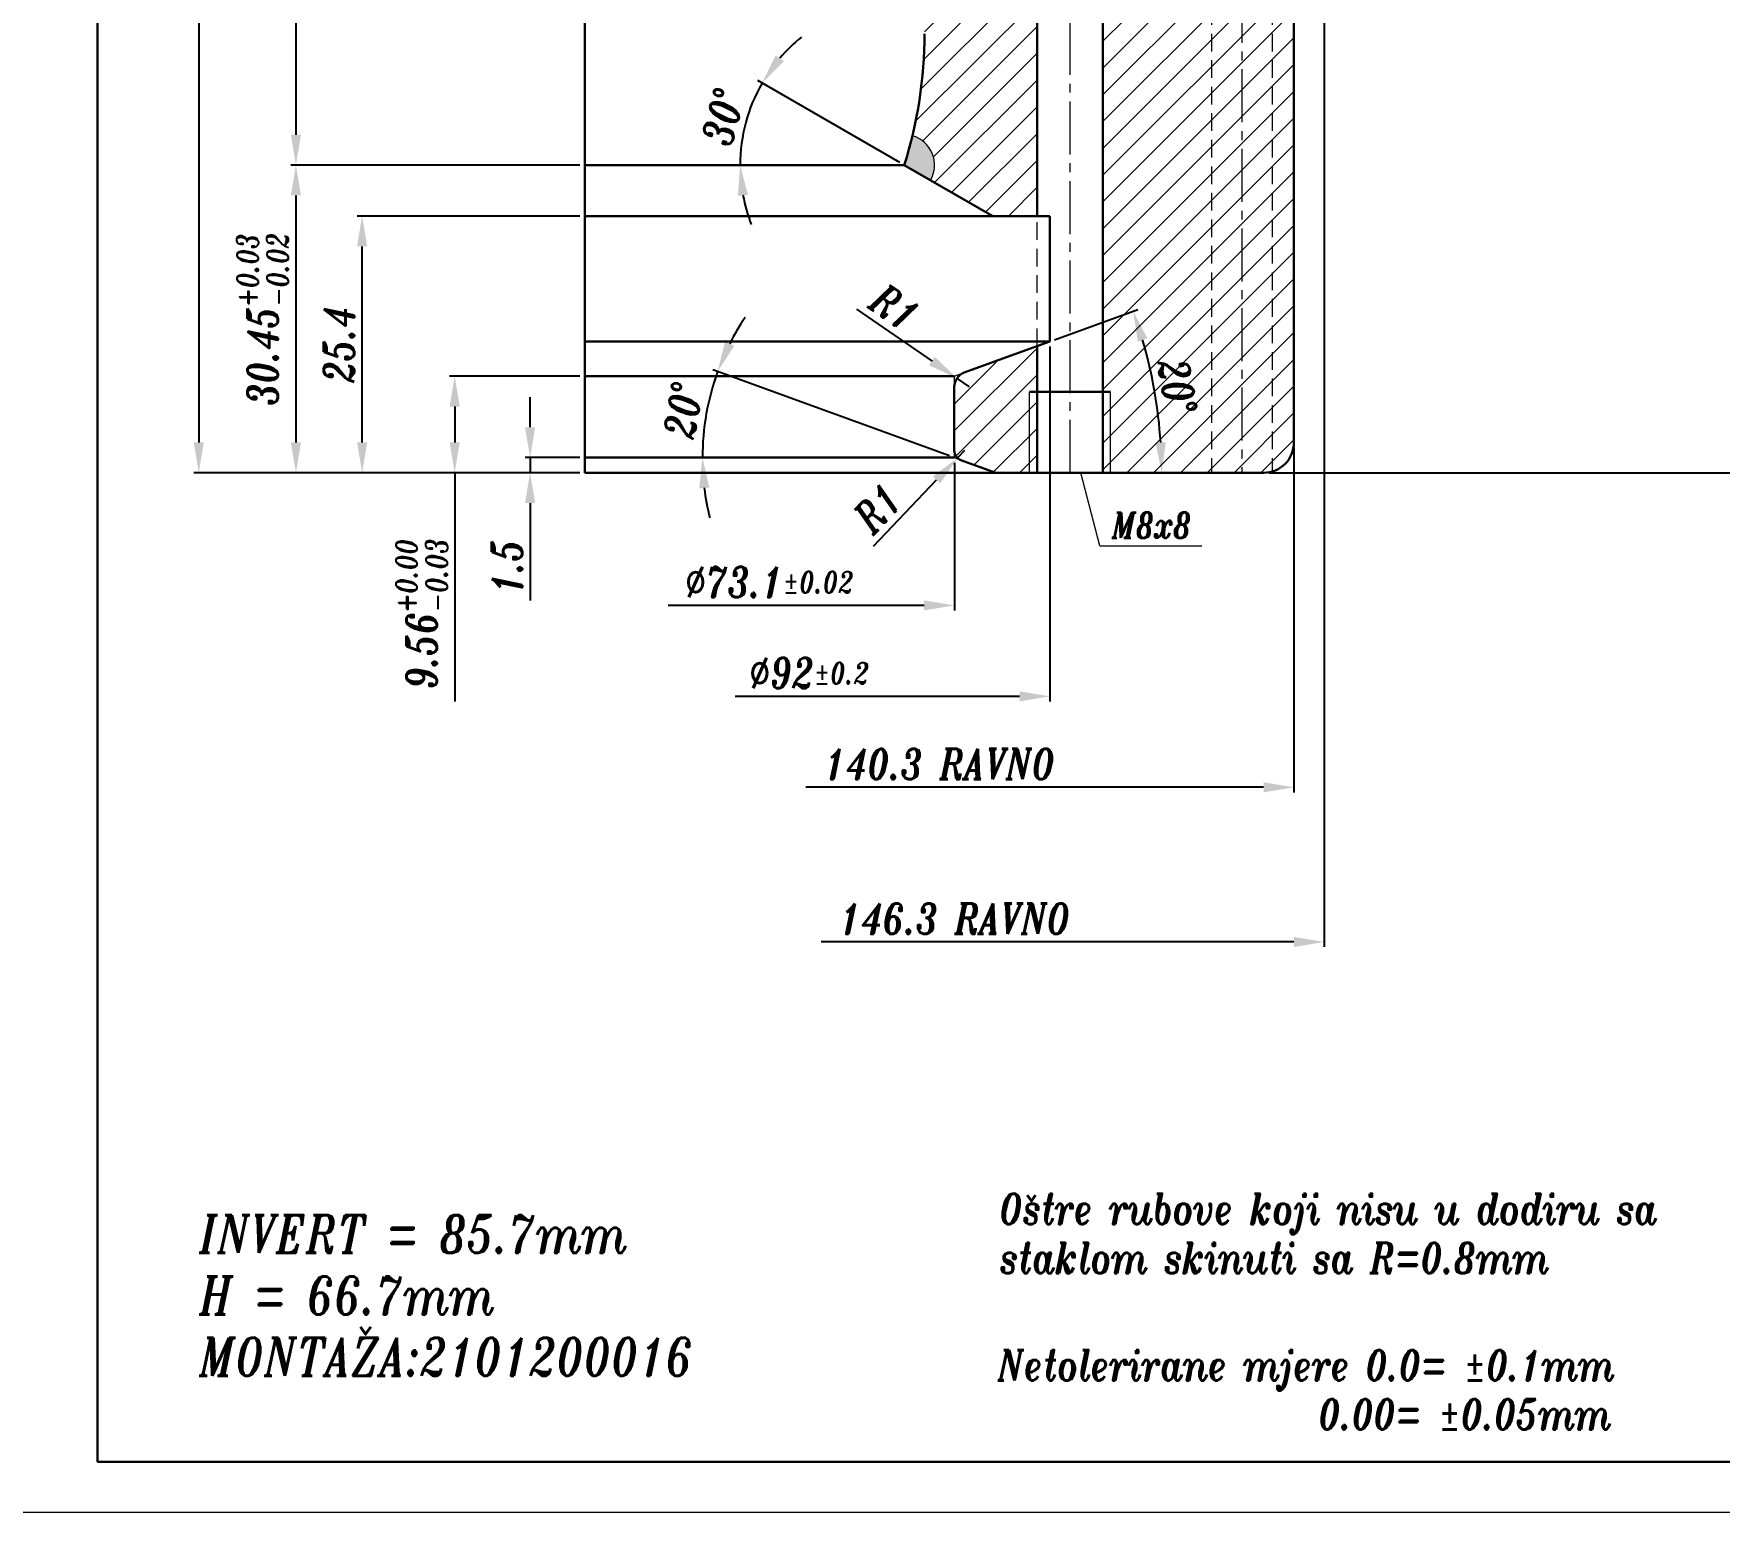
# Model space of a CAD drawing. Extents: x -199 to 780, y -94 to 506.
# Drawn here: x 25.2 to 192, y -94.1 to 52.2 of the extents above; entities that cross this region are included whole.
import ezdxf

# ---------------------------------------------------------------- set-up
doc = ezdxf.new("R2010")
doc.units = 0
doc.header["$LTSCALE"] = 7
doc.header["$MEASUREMENT"] = 0
doc.linetypes.add('CENTER2', pattern=[1.125, 0.75, -0.125, 0.125, -0.125])
doc.linetypes.add('HIDDEN', pattern=[0.375, 0.25, -0.125])
doc.layers.get('0').update_dxf_attribs({"linetype": 'CONTINUOUS', "lineweight": 15})
for name, color, linetype, lineweight in [('1', 1, 'CENTER2', 15), ('2', 2, 'HIDDEN', 15), ('3', 3, 'CONTINUOUS', 30), ('8', 252, 'CONTINUOUS', 15)]:
    doc.layers.add(name, color=color, linetype=linetype, lineweight=lineweight)
doc.styles.add('ITALICT', font='ITALICT.shx', dxfattribs={"width": 0.8, "height": 3})
doc.dimstyles.get("Standard").update_dxf_attribs({"dimtxt": 3, "dimasz": 3, "dimexe": 0.5, "dimexo": 0.5, "dimgap": 0.8, "dimtad": 1, "dimdsep": 46, "dimtxsty": 'ITALICT', "dimcen": 0.09, "dimazin": 2, "dimtfac": 1, "dimtmove": 0, "dimatfit": 3, "dimfxl": 1, "dimtolj": 1, "dimtzin": 0, "dimarcsym": 0})

# ---------------------------------------------------------------- blocks, each defined once
blk = doc.blocks.new('*D29')
at = {"color": 0, "lineweight": -2, "transparency": 16777216}
for p, q in [((74.19, 279.47), (50.64, 279.47)), ((51.14, 276.47), (51.14, 42.17)), ((79.23, 39.17), (50.64, 39.17))]:
    blk.add_line(p, q, dxfattribs=at)
at = {"color": 0, "transparency": 16777216}
for points in [[(50.64, 276.47), (51.64, 276.47), (51.14, 279.47)], [(50.64, 42.17), (51.64, 42.17), (51.14, 39.17)]]:
    blk.add_solid(points, dxfattribs=at)
at = {"color": 0, "transparency": 16777216, "insert": (48.84, 159.32), "char_height": 3, "attachment_point": 5, "rotation": 90, "style": 'ITALICT'}
blk.add_mtext('\\A1;240.3{}{\\H0.71x;\\C3;%%p0.05}', dxfattribs=at)
blk = doc.blocks.new('*D30')
at = {"color": 0, "lineweight": -2, "transparency": 16777216}
for p, q in [((79.23, 39.17), (50.64, 39.17)), ((51.14, 36.17), (51.14, 11.72)), ((79.23, 8.72), (50.64, 8.72))]:
    blk.add_line(p, q, dxfattribs=at)
at = {"color": 0, "transparency": 16777216}
for points in [[(50.64, 36.17), (51.64, 36.17), (51.14, 39.17)], [(50.64, 11.72), (51.64, 11.72), (51.14, 8.72)]]:
    blk.add_solid(points, dxfattribs=at)
at = {"color": 0, "transparency": 16777216, "insert": (47.85, 23.94), "char_height": 3, "attachment_point": 5, "rotation": 90, "style": 'ITALICT'}
blk.add_mtext('\\A1;30.45{}{\\H0.71x;\\C3;\\S+0.03^ -0.02;}', dxfattribs=at)
blk = doc.blocks.new('*D33')
at = {"color": 0, "lineweight": -2, "transparency": 16777216}
for p, q in [((74.31, 13.22), (74.31, 16.22)), ((79.23, 10.22), (73.81, 10.22)), ((74.31, 10.22), (74.31, 8.72)), ((79.23, 8.72), (73.81, 8.72)), ((74.31, 5.72), (74.31, -3.91))]:
    blk.add_line(p, q, dxfattribs=at)
at = {"color": 0, "transparency": 16777216}
for points in [[(73.81, 13.22), (74.81, 13.22), (74.31, 10.22)], [(73.81, 5.72), (74.81, 5.72), (74.31, 8.72)]]:
    blk.add_solid(points, dxfattribs=at)
at = {"color": 0, "transparency": 16777216, "insert": (72.01, -0.6), "char_height": 3, "attachment_point": 5, "rotation": 90, "style": 'ITALICT'}
blk.add_mtext('\\A1;1.5', dxfattribs=at)
blk = doc.blocks.new('*D34')
at = {"color": 0, "lineweight": -2, "transparency": 16777216}
for p, q in [((79.23, 18.28), (66.35, 18.28)), ((66.85, 15.28), (66.85, 11.72)), ((79.23, 8.72), (66.35, 8.72)), ((66.85, 8.72), (66.85, -13.92))]:
    blk.add_line(p, q, dxfattribs=at)
at = {"color": 0, "transparency": 16777216}
for points in [[(66.35, 15.28), (67.35, 15.28), (66.85, 18.28)], [(66.35, 11.72), (67.35, 11.72), (66.85, 8.72)]]:
    blk.add_solid(points, dxfattribs=at)
at = {"color": 0, "transparency": 16777216, "insert": (63.57, -5.21), "char_height": 3, "attachment_point": 5, "rotation": 90, "style": 'ITALICT'}
blk.add_mtext('\\A1;9.56{}{\\H0.71x;\\C3;\\S+0.00^ -0.03;}', dxfattribs=at)
blk = doc.blocks.new('*D35')
at = {"color": 0, "lineweight": -2, "transparency": 16777216}
for p, q in [((79.23, 34.12), (57.19, 34.12)), ((57.69, 11.72), (57.69, 31.12)), ((79.23, 8.72), (57.19, 8.72))]:
    blk.add_line(p, q, dxfattribs=at)
at = {"color": 0, "transparency": 16777216}
for points in [[(57.19, 31.12), (58.19, 31.12), (57.69, 34.12)], [(57.19, 11.72), (58.19, 11.72), (57.69, 8.72)]]:
    blk.add_solid(points, dxfattribs=at)
at = {"color": 0, "transparency": 16777216, "insert": (55.39, 21.42), "char_height": 3, "attachment_point": 5, "rotation": 90, "style": 'ITALICT'}
blk.add_mtext('\\A1;25.4', dxfattribs=at)
blk = doc.blocks.new('*D43')
at = {"color": 0, "lineweight": -2, "transparency": 16777216}
for p, q in [((50.64, 279.47), (41.03, 279.47)), ((41.53, 276.47), (41.53, 11.72)), ((79.23, 8.72), (41.03, 8.72))]:
    blk.add_line(p, q, dxfattribs=at)
at = {"color": 0, "transparency": 16777216}
for points in [[(41.03, 276.47), (42.03, 276.47), (41.53, 279.47)], [(41.03, 11.72), (42.03, 11.72), (41.53, 8.72)]]:
    blk.add_solid(points, dxfattribs=at)
at = {"color": 0, "transparency": 16777216, "insert": (38.25, 144.09), "char_height": 3, "attachment_point": 5, "rotation": 90, "style": 'ITALICT'}
blk.add_mtext('\\A1;270.75{}{\\H0.71x;\\C3;\\S+0.08^ -0.07;}', dxfattribs=at)
blk = doc.blocks.new('*D44')
at = {"color": 0, "lineweight": -2, "transparency": 16777216}
for p, q in [((106.6, 24.91), (114.07, 19.78)), ((117.78, 17.23), (116.54, 18.08))]:
    blk.add_line(p, q, dxfattribs=at)
at = {"color": 0, "transparency": 16777216}
blk.add_solid([(114.35, 20.19), (113.78, 19.36), (116.54, 18.08)], dxfattribs=at)
at = {"color": 0, "transparency": 16777216, "insert": (110.4, 25.09), "char_height": 3, "attachment_point": 5, "rotation": 325.498, "style": 'ITALICT'}
blk.add_mtext('\\A1;R1', dxfattribs=at)
blk = doc.blocks.new('*D49')
at = {"color": 0, "lineweight": -2, "transparency": 16777216}
for p, q in [((125.73, 21.22), (125.73, -13.9)), ((122.73, -13.4), (94.59, -13.4))]:
    blk.add_line(p, q, dxfattribs=at)
at = {"color": 0, "transparency": 16777216}
blk.add_solid([(122.73, -12.9), (122.73, -13.9), (125.73, -13.4)], dxfattribs=at)
at = {"color": 0, "transparency": 16777216, "insert": (101.94, -11.1), "char_height": 3, "attachment_point": 5, "style": 'ITALICT'}
blk.add_mtext('\\A1;%%c92{}{\\H0.71x;\\C3;%%p0.2}', dxfattribs=at)
blk = doc.blocks.new('*D50')
at = {"color": 0, "lineweight": -2, "transparency": 16777216}
for p, q in [((116.28, 9.72), (116.28, -4.9)), ((113.28, -4.4), (87.97, -4.4))]:
    blk.add_line(p, q, dxfattribs=at)
at = {"color": 0, "transparency": 16777216}
blk.add_solid([(113.28, -3.9), (113.28, -4.9), (116.28, -4.4)], dxfattribs=at)
at = {"color": 0, "transparency": 16777216, "insert": (98, -2.1), "char_height": 3, "attachment_point": 5, "style": 'ITALICT'}
blk.add_mtext('\\A1;%%c73.1{}{\\H0.71x;\\C3;%%p0.02}', dxfattribs=at)
blk = doc.blocks.new('*D54')
at = {"color": 0, "lineweight": -2, "transparency": 16777216}
for p, q in [((149.88, 11.22), (149.88, -22.9)), ((146.88, -22.4), (101.6, -22.4))]:
    blk.add_line(p, q, dxfattribs=at)
at = {"color": 0, "transparency": 16777216}
blk.add_solid([(146.88, -21.9), (146.88, -22.9), (149.88, -22.4)], dxfattribs=at)
at = {"color": 0, "transparency": 16777216, "insert": (114.8, -20.1), "char_height": 3, "attachment_point": 5, "style": 'ITALICT'}
blk.add_mtext('\\A1;140.3 RAVNO', dxfattribs=at)
blk = doc.blocks.new('*D55')
at = {"color": 0, "lineweight": -2, "transparency": 16777216}
for p, q in [((152.88, 53.87), (152.88, -38.2)), ((149.88, -37.7), (103.1, -37.7))]:
    blk.add_line(p, q, dxfattribs=at)
at = {"color": 0, "transparency": 16777216}
blk.add_solid([(149.88, -37.2), (149.88, -38.2), (152.88, -37.7)], dxfattribs=at)
at = {"color": 0, "transparency": 16777216, "insert": (116.3, -35.4), "char_height": 3, "attachment_point": 5, "style": 'ITALICT'}
blk.add_mtext('\\A1;146.3 RAVNO', dxfattribs=at)
blk = doc.blocks.new('*D60')
at = {"color": 0, "lineweight": -2, "transparency": 16777216}
blk.add_line((115.81, 10.39), (92.39, 18.91), dxfattribs=at)
for start, end in [(146.1957, 153.0978), (160, 180), (186.9022, 193.8043)]:
    blk.add_arc((116.28, 10.22), 24.92, start, end, dxfattribs=at)
at = {"color": 0, "transparency": 16777216}
for points in [[(94.51, 21.29), (93.6, 21.69), (92.86, 18.74)], [(91.04, 7.19), (92.04, 7.25), (91.36, 10.22)]]:
    blk.add_solid(points, dxfattribs=at)
at = {"color": 0, "transparency": 16777216, "insert": (89.47, 14.94), "char_height": 3, "attachment_point": 5, "rotation": 80, "style": 'ITALICT'}
blk.add_mtext('\\A1;20°', dxfattribs=at)
blk = doc.blocks.new('*D70')
at = {"color": 0, "lineweight": -2, "transparency": 16777216}
blk.add_line((126.2, 21.89), (134.44, 24.89), dxfattribs=at)
blk.add_arc((90.01, 8.72), 46.78, 3.6752, 16.3248, dxfattribs=at)
at = {"color": 0, "transparency": 16777216}
for points in [[(134.43, 21.71), (135.38, 22.02), (133.97, 24.72)], [(137.19, 11.73), (136.19, 11.7), (136.79, 8.72)]]:
    blk.add_solid(points, dxfattribs=at)
at = {"color": 0, "transparency": 16777216, "insert": (138.34, 17.24), "char_height": 3, "attachment_point": 5, "rotation": 280, "style": 'ITALICT'}
blk.add_mtext('\\A1;20°', dxfattribs=at)
blk = doc.blocks.new('*D71')
at = {"color": 0, "lineweight": -2, "transparency": 16777216}
for p, q in [((117.28, 10.92), (116.59, 10.19)), ((108.29, 1.45), (114.52, 8.02))]:
    blk.add_line(p, q, dxfattribs=at)
at = {"color": 0, "transparency": 16777216}
blk.add_solid([(114.16, 8.36), (114.88, 7.67), (116.59, 10.19)], dxfattribs=at)
at = {"color": 0, "transparency": 16777216, "insert": (108.7, 5.23), "char_height": 3, "attachment_point": 5, "rotation": 46.4913, "style": 'ITALICT'}
blk.add_mtext('\\A1;R1', dxfattribs=at)
blk = doc.blocks.new('*D4')
at = {"color": 0, "lineweight": -2, "transparency": 16777216}
blk.add_line((110.89, 39.42), (96.83, 47.54), dxfattribs=at)
for start, end in [(128.7963, 139.3981), (150, 180), (190.6018, 201.2037)]:
    blk.add_arc((111.33, 39.17), 16.24, start, end, dxfattribs=at)
at = {"color": 0, "transparency": 16777216}
for points in [[(99.41, 49.45), (98.59, 50.02), (97.26, 47.29)], [(94.87, 36.13), (95.86, 36.23), (95.09, 39.17)]]:
    blk.add_solid(points, dxfattribs=at)
at = {"color": 0, "transparency": 16777216, "insert": (93.42, 43.97), "char_height": 3, "attachment_point": 5, "rotation": 75, "style": 'ITALICT'}
blk.add_mtext('\\A1;30°', dxfattribs=at)
blk = doc.blocks.new('*D96')
at = {"color": 0, "lineweight": -2, "transparency": 16777216}
for p, q in [((148.23, 204.42), (212.8, 204.42)), ((212.3, 11.72), (212.3, 201.42)), ((147.38, 8.72), (212.8, 8.72))]:
    blk.add_line(p, q, dxfattribs=at)
at = {"color": 0, "transparency": 16777216}
for points in [[(211.8, 201.42), (212.8, 201.42), (212.3, 204.42)], [(211.8, 11.72), (212.8, 11.72), (212.3, 8.72)]]:
    blk.add_solid(points, dxfattribs=at)
at = {"color": 0, "transparency": 16777216, "insert": (210, 106.26), "char_height": 3, "attachment_point": 5, "rotation": 90, "style": 'ITALICT'}
blk.add_mtext('\\A1;195.7', dxfattribs=at)
blk = doc.blocks.new('*D98')
at = {"color": 0, "lineweight": -2, "transparency": 16777216}
blk.add_arc((127.73, 195.24), 62.62, 92.7451, 101.2549, dxfattribs=at)
at = {"color": 0, "transparency": 16777216}
for points in [[(115.61, 256.17), (115.39, 257.15), (112.58, 256)], [(124.71, 258.29), (124.74, 257.29), (127.73, 257.86)]]:
    blk.add_solid(points, dxfattribs=at)
at = {"color": 0, "transparency": 16777216, "insert": (119.81, 259.68), "char_height": 3, "attachment_point": 5, "rotation": 7, "style": 'ITALICT'}
blk.add_mtext('\\A1;14°', dxfattribs=at)

msp = doc.modelspace()

# ---------------------------------------------------------------- hatches: boundary and pattern name
h = msp.add_hatch(color=256)
h.dxf.hatch_style = 1
h.paths.add_polyline_path([(95.701, 279.4683), (93.2759, 279.4683, 0.41421356), (92.4759, 278.6683), (92.4759, 277.1683, 0.00257094), (92.4806, 276.2427, 0.46030877)])
h.paths.add_polyline_path([(112.1278, 42.0591, -0.01734626), (111.3259, 39.1683), (113.924, 37.6683, 0.4904103)])
at = {"layer": '8'}
h = msp.add_hatch(dxfattribs=at)
h.set_pattern_fill('ANSI31', color=256, scale=15)
h.paths.add_polyline_path([(103.3764, 279.4683), (102.6034, 279.4683), (104.7801, 270.7382), (105.5078, 270.9196)], flags=17)
h.paths.add_polyline_path([(110.9237, 279.1661), (110.305, 278.5474), (111.8147, 272.4921), (112.5424, 272.6736)])
h.paths.add_polyline_path([(124.4759, 279.4683), (123.7259, 279.4683), (123.7259, 271.4683), (124.4759, 271.4683)], flags=17)
h.paths.add_polyline_path([(131.7259, 279.4683), (130.9759, 279.4683), (130.9759, 271.4683), (131.7259, 271.4683)], flags=17)
h.paths.add_polyline_path([(102.6034, 279.4683), (95.701, 279.4683, -0.46030877), (92.4806, 276.2427, 0.03186354), (93.3277, 264.8148), (106.5597, 266.7009), (105.5078, 270.9196), (104.7801, 270.7382)])
h.paths.add_polyline_path([(106.7299, 266.0181), (93.4265, 264.1219, 0.01195884), (94.1522, 259.8789, 0.00769637), (97.9789, 241.8095), (111.9687, 245.0066)])
h.paths.add_polyline_path([(112.138, 244.3272), (98.1349, 241.1271, 0.00958619), (103.7021, 218.8061), (117.5661, 222.5564)])
h.paths.add_polyline_path([(117.7355, 221.8771), (103.8849, 218.1304, 0.00541171), (107.419, 205.6328, -0.01749073), (109.9422, 195.8102), (123.4999, 198.7573)])
h.paths.add_polyline_path([(124.4759, 271.4683), (123.7259, 271.4683), (123.7259, 279.4683), (111.2259, 279.4683), (110.9237, 279.1661), (112.5424, 272.6736), (111.8147, 272.4921), (124.4759, 221.711)])
h.paths.add_polyline_path([(124.4759, 194.8428), (123.6693, 198.0778), (110.0909, 195.1262, -0.05295709), (113.3259, 164.6683), (113.3259, 161.4918), (112.7863, 160.0105, 0.08755883), (112.7259, 159.6683), (112.7259, 57.1683, 0.08755883), (112.7863, 56.826), (113.3902, 55.1683), (113.3259, 55.1683), (113.3259, 52.1683, -0.05904863), (112.1278, 42.0591, -0.4904103), (113.924, 37.6683), (120.0727, 34.1183), (124.4759, 34.1183)])
h.paths.add_polyline_path([(155.7259, 184.7183), (144.6759, 195.7683), (144.6759, 279.4683), (131.7259, 279.4683), (131.7259, 271.4683), (130.9759, 271.4683), (130.9759, 16.7183), (131.7259, 16.7183), (131.7259, 8.7183), (146.8759, 8.7183, 0.41421356), (149.8759, 11.7183), (149.8759, 120.7683), (135.8759, 120.7683), (135.8759, 121.5183), (134.8759, 121.5183), (132.9995, 124.7683), (134.8759, 128.0183), (135.8759, 128.0183), (135.8759, 128.7683), (149.8759, 128.7683), (149.8759, 134.3683), (155.7259, 134.3683)])
h.paths.add_polyline_path([(149.8759, 128.7683), (135.8759, 128.7683), (135.8759, 128.0183), (149.8759, 128.0183)], flags=17)
h.paths.add_polyline_path([(149.8759, 121.5183), (135.8759, 121.5183), (135.8759, 120.7683), (149.8759, 120.7683)], flags=17)
h.paths.add_polyline_path([(131.7259, 16.7183), (130.9759, 16.7183), (130.9759, 8.7183), (131.7259, 8.7183)], flags=17)
h.paths.add_polyline_path([(124.4759, 16.7183), (123.7259, 16.7183), (123.7259, 8.7183), (124.4759, 8.7183)])
h.paths.add_polyline_path([(123.7259, 16.7183), (124.4759, 16.7183), (124.4759, 21.2628), (117.2629, 18.6375, 0.31529879), (116.2759, 17.2279), (116.2759, 10.9185, 0.31529879), (116.9339, 9.9788), (120.3971, 8.7183), (123.7259, 8.7183)])
h.paths.add_polyline_path([(135.4904, 20.4585), (136.763, 13.2412), (141.1946, 14.0227), (139.922, 21.2399)], flags=24)
h.paths.add_polyline_path([(139.7402, 103.5777), (145.0116, 103.5777), (145.0116, 108.0777), (139.7402, 108.0777)], flags=24)
h.paths.add_polyline_path([(140.2973, 112.5777), (145.4545, 112.5777), (145.4545, 117.0777), (140.2973, 117.0777)], flags=24)
h.paths.add_polyline_path([(123.033, 93.2377), (132.4187, 93.2377), (132.4187, 97.7377), (123.033, 97.7377)], flags=9)
h.paths.add_polyline_path([(132.8169, 169.0442), (143.2312, 169.0442), (143.2312, 173.5442), (132.8169, 173.5442)], flags=24)
h.paths.add_polyline_path([(116.7914, 257.0422), (123.3847, 257.8518), (122.8363, 262.3182), (116.243, 261.5087)], flags=24)
h.paths.add_polyline_path([(103.3038, 258.175), (105.5744, 249.0681), (109.9407, 250.1567), (107.6701, 259.2636)], flags=24)
h.paths.add_polyline_path([(99.2958, 232.0302), (108.4027, 234.3008), (107.314, 238.6671), (98.2071, 236.3965)], flags=25)

# ---------------------------------------------------------------- linework, layer by layer
for p, q in [((123.7259, 8.7183), (123.7259, 16.7183)), ((131.7259, 8.7183), (131.7259, 16.7183)), ((130.676, 1.5076), (128.7784, 8.7183)), ((130.676, 1.5076), (140.7745, 1.5076)), ((11.4997, -94.1371), (431.4997, -94.1371))]:
    msp.add_line(p, q)
msp.add_arc((111.3259, 39.1683), 3, 329.99998, 74.495211)
at = {"layer": '1'}
for p, q in [((127.7259, 8.7183), (127.7259, 279.4683)), ((144.7259, 206.1503), (144.7259, 8.7183))]:
    msp.add_line(p, q, dxfattribs=at)
at = {"layer": '2'}
for p, q in [((141.7259, 204.4183), (141.7259, 8.7183)), ((147.7259, 204.4183), (147.7259, 8.8412)), ((124.4759, 21.2628), (124.4759, 34.1183)), ((116.2759, 18.2783), (117.2629, 18.6375)), ((116.2759, 18.2783), (116.2759, 17.2279)), ((116.2759, 10.9185), (116.2759, 10.2183)), ((116.2759, 10.2183), (116.9339, 9.9788))]:
    msp.add_line(p, q, dxfattribs=at)
at = {"layer": '3'}
for p, q in [((31.4997, 501.465), (31.4997, -89.1371)), ((79.7259, 279.4683), (79.7259, 8.7183)), ((130.9759, 8.7183), (130.9759, 279.4683)), ((124.4759, 34.1183), (124.4759, 194.8428)), ((149.8759, 134.3683), (149.8759, 11.7183)), ((79.7259, 39.1683), (111.3259, 39.1683)), ((111.3259, 39.1683), (120.0728, 34.1182)), ((79.7259, 34.1183), (125.7259, 34.1183)), ((125.7259, 34.1183), (125.7259, 21.7178)), ((125.7259, 21.7178), (79.7259, 21.7178)), ((117.2629, 18.6375), (125.7259, 21.7178)), ((124.4759, 8.7183), (124.4759, 21.2628)), ((79.7259, 18.2783), (116.2759, 18.2783)), ((116.2759, 17.2279), (116.2759, 10.9185)), ((123.7259, 16.7183), (131.7259, 16.7183)), ((116.2759, 10.2183), (79.7259, 10.2183)), ((79.7259, 8.7183), (146.8759, 8.7183)), ((116.9339, 9.9788), (120.3971, 8.7183)), ((31.4997, -89.1371), (426.4997, -89.1371))]:
    msp.add_line(p, q, dxfattribs=at)
for centre, radius, start, end in [((70.0759, 52.1683), 43.25, 342.507675, 0), ((117.7759, 17.2279), 1.5, 110, 180), ((146.8759, 11.7183), 3, 270, 0), ((117.2759, 10.9185), 1, 180, 250)]:
    msp.add_arc(centre, radius, start, end, dxfattribs=at)

# ---------------------------------------------------------------- texts
at = {"style": 'ITALICT', "width": 0.8}
for s, height, p in [('M8x8', 2.5, (131.8527, 2.2918)), ('Oštre rubove koji nisu u dodiru sa', 3, (120.7749, -65.6199)), ('INVERT = 85.7mm', 3.75, (41.5733, -68.4791)), ('staklom skinuti sa R=0.8mm', 3, (120.7749, -70.477)), ('H = 66.7mm', 3.75, (41.5733, -74.5505)), ('MONTAŽA:2101200016', 3.75, (41.5733, -80.6219)), ('Netolerirane mjere 0.0= %%P0.1mm', 3, (120.574, -81.0798)), ('                0.00= %%P0.05mm', 3, (123.7027, -85.9369))]:
    msp.add_text(s, height=height, dxfattribs=at).set_placement(p)

# ---------------------------------------------------------------- dimensions: what is measured, and where the dimension line sits
for base, p1, p2, text, override, picture, middle in [((41.5305, 8.7183), (51.1384, 279.4683), (79.7259, 8.7183), '<>{}{\\H0.71x;\\C3;\\S+0.08^ -0.07;}', {"dimtp": 0.08, "dimtm": 0.07}, '*D43', (38.2455, 144.0933)), ((51.1384, 39.1683), (74.6891, 279.4683), (79.7259, 39.1683), '<>{}{\\H0.71x;\\C3;%%p0.05}', {"dimtp": 0.05, "dimtm": 0.05}, '*D29', (48.8384, 159.3183)), ((51.1384, 8.7183), (79.7259, 39.1683), (79.7259, 8.7183), '<>{}{\\H0.71x;\\C3;\\S+0.03^ -0.02;}', {"dimtp": 0.03, "dimtm": 0.02}, '*D30', (47.8534, 23.9433))]:
    dim = msp.add_linear_dim(base=base, p1=p1, p2=p2, angle=90, text=text, dimstyle='Standard', override=override)
    dim.commit()
    dim.dimension.update_dxf_attribs({"geometry": picture, "text_midpoint": middle})
for base, line1, line2, picture, middle in [((122.631, 257.6565), ((127.7259, 8.7183), (127.7259, 279.4683)), ((127.7259, 195.2419), (106.7259, 279.4683)), '*D98', (119.8138, 259.6802)), ((96.0689, 44.7213), ((79.0759, 39.1683), (111.3259, 39.1683)), ((111.3259, 39.1683), (120.0727, 34.1183)), '*D4', (93.4214, 43.9658)), ((136.4718, 14.1489), ((79.7259, 8.7183), (146.8759, 8.7183)), ((117.2629, 18.6375), (125.7259, 21.7178)), '*D70', (138.3425, 17.2406)), ((92.0291, 15.9648), ((116.2759, 10.2183), (79.7259, 10.2183)), ((116.2759, 10.2183), (120.3971, 8.7183)), '*D60', (89.471, 14.9447))]:
    dim = msp.add_angular_dim_2l(base=base, line1=line1, line2=line2, dimstyle='Standard')
    dim.commit()
    dim.dimension.update_dxf_attribs({"geometry": picture, "text_midpoint": middle})
dim = msp.add_linear_dim(base=(212.3002, 204.4183), p1=(146.8759, 8.7183), p2=(147.7259, 204.4183), angle=90, dimstyle='Standard', override={"dimtmove": 0})
dim.commit()
dim.dimension.update_dxf_attribs({"geometry": '*D96', "text_midpoint": (212.3002, 106.2554), "dimtype": 160})
for base, p1, text, override, picture, middle in [((79.7259, -37.7006), (152.8759, 54.3683), '<> RAVNO', {"dimlfac": 2, "dimse2": 1, "dimsd2": 1, "dimtmove": 0}, '*D55', (116.3009, -37.7006)), ((79.7259, -13.4006), (125.7259, 21.7178), '%%c<>{}{\\H0.71x;\\C3;%%p0.2}', {"dimlfac": 2, "dimse2": 1, "dimsd2": 1, "dimtp": 0.2, "dimtm": 0.2, "dimtmove": 0}, '*D49', (101.9445, -13.4006)), ((79.7259, -22.4006), (149.8759, 11.7183), '<> RAVNO', {"dimlfac": 2, "dimse2": 1, "dimsd2": 1, "dimtmove": 0}, '*D54', (114.8009, -22.4006))]:
    dim = msp.add_linear_dim(base=base, p1=p1, p2=(79.7259, 8.7183), text=text, dimstyle='Standard', override=override)
    dim.commit()
    dim.dimension.update_dxf_attribs({"geometry": picture, "text_midpoint": middle, "dimtype": 160})
for base, p1, p2, picture, middle in [((57.693, 34.1227), (79.7259, 8.7183), (79.7259, 34.1227), '*D35', (55.393, 21.4205)), ((74.3079, 8.7183), (79.7259, 10.2183), (79.7259, 8.7183), '*D33', (72.0079, -0.596))]:
    dim = msp.add_linear_dim(base=base, p1=p1, p2=p2, angle=90, dimstyle='Standard')
    dim.commit()
    dim.dimension.update_dxf_attribs({"geometry": picture, "text_midpoint": middle})
dim = msp.add_radius_dim(center=(117.7759, 17.2279), mpoint=(116.5397, 18.0776), text='R1', dimstyle='Standard')
dim.commit()
dim.dimension.update_dxf_attribs({"geometry": '*D44', "text_midpoint": (110.402, 25.0871)})
dim = msp.add_linear_dim(base=(66.8506, 18.2783), p1=(79.7259, 8.7183), p2=(79.7259, 18.2783), angle=90, text='<>{}{\\H0.71x;\\C3;\\S+0.00^ -0.03;}', dimstyle='Standard', override={"dimtp": 0, "dimtm": 0.03, "dimtdec": 2, "dimtzin": 0})
dim.commit()
dim.dimension.update_dxf_attribs({"geometry": '*D34', "text_midpoint": (66.8506, -5.2112), "dimtype": 160})
dim = msp.add_linear_dim(base=(79.7259, -4.4006), p1=(116.2759, 10.2183), p2=(79.7259, 8.7183), text='%%c<>{}{\\H0.71x;\\C3;%%p0.02}', dimstyle='Standard', override={"dimlfac": 2, "dimse2": 1, "dimsd2": 1, "dimtp": 0.02, "dimtm": 0.02, "dimtmove": 0})
dim.commit()
dim.dimension.update_dxf_attribs({"geometry": '*D50', "text_midpoint": (98.0009, -2.1006)})
dim = msp.add_radius_dim(center=(117.2759, 10.9185), mpoint=(116.5874, 10.1932), dimstyle='Standard')
dim.commit()
dim.dimension.update_dxf_attribs({"geometry": '*D71', "text_midpoint": (108.7034, 5.2285)})

doc.saveas('drawing.dxf')
